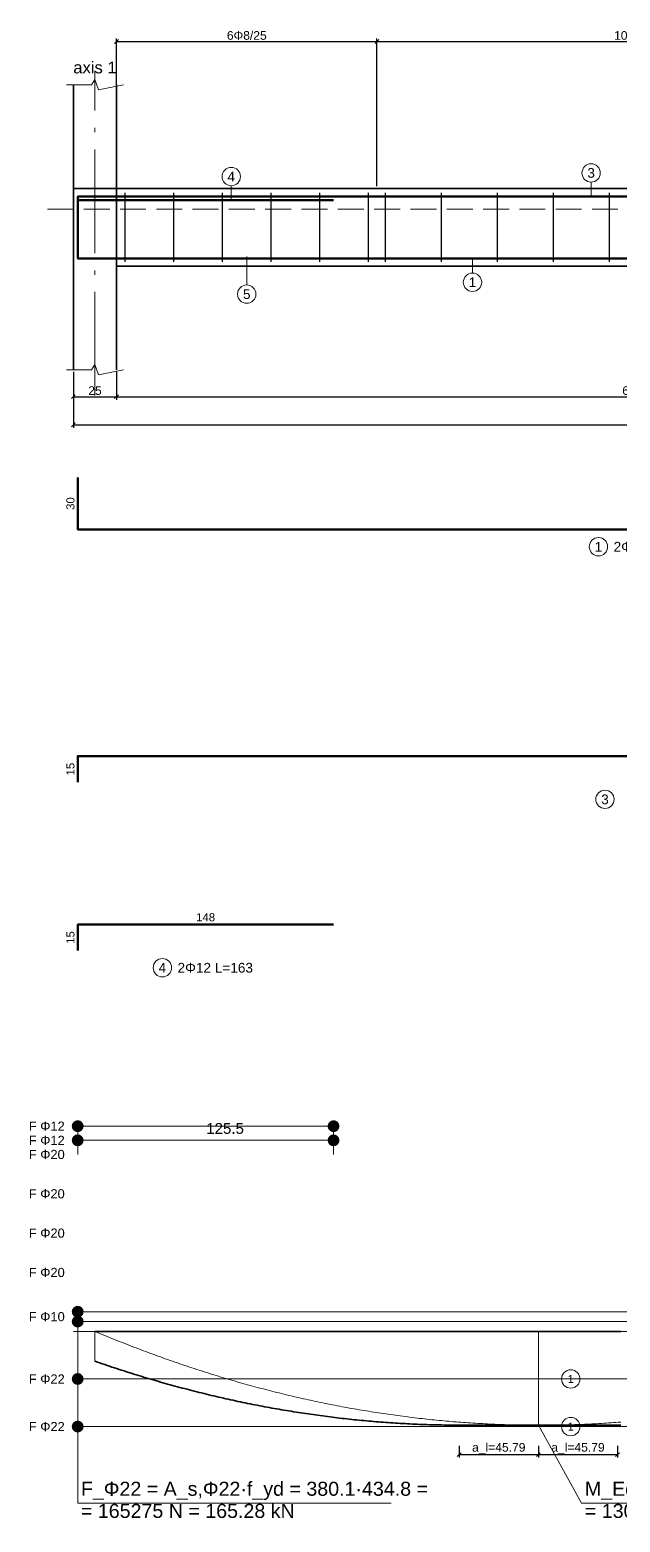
# Model space of a CAD drawing. Header units: millimetres. Extents: x -455 to 11942, y -2742 to 3320.
# Drawn here: x 1674 to 2015, y -2313 to -1449 of the extents above; entities that cross this region are included whole.
import ezdxf
from ezdxf.enums import TextEntityAlignment as Align

# ---------------------------------------------------------------- set-up
doc = ezdxf.new("R2010")
doc.units = ezdxf.units.MM
doc.linetypes.add('RC_AXIS', pattern=[82.5, 60, -10, 2.5, -10])
doc.linetypes.add('RC_DASHED', pattern=[21, 15, -6])
for name, color, linetype, lineweight in [('D-AXIS', 2, 'RC_AXIS', 13), ('D-BARS', 1, 'Continuous', 50), ('D-CONCRETE', 7, 'Continuous', 35), ('D-DIM', 3, 'Continuous', 18), ('D-HIDDEN', 8, 'RC_DASHED', 13), ('D-LINKS', 5, 'Continuous', 25), ('D-TEXT', 7, 'Continuous', 18)]:
    doc.layers.add(name, color=color, linetype=linetype, lineweight=lineweight)
doc.styles.add('RC_TEXT', font='arial.ttf')
doc.dimstyles.new('RC_D25', dxfattribs={"dimtxt": 5, "dimasz": 2.25, "dimexe": 1.75, "dimexo": 1.25, "dimgap": 1, "dimtad": 1, "dimdec": 1, "dimdsep": 46, "dimtxsty": 'RC_TEXT', "dimblk": 'OBLIQUE', "dimcen": 2.5, "dimclrd": 3, "dimclre": 3, "dimclrt": 3, "dimazin": 3, "dimtfac": 1, "dimtmove": 2, "dimatfit": 3})

# ---------------------------------------------------------------- blocks, each defined once
blk = doc.blocks.new('_Oblique')
at = {"color": 0, "linetype": 'ByBlock', "lineweight": -2}
blk.add_line((-0.5, -0.5), (0.5, 0.5), dxfattribs=at)

msp = doc.modelspace()

# ---------------------------------------------------------------- hatches: boundary and pattern name
at = {"layer": 'D-TEXT'}
h = msp.add_hatch(color=7, dxfattribs=at)
h.dxf.hatch_style = 1
edge = h.paths.add_edge_path()
edge.add_arc((1701.42, -2084), 3.44, 0, 360)
h = msp.add_hatch(color=7, dxfattribs=at)
h.dxf.hatch_style = 1
edge = h.paths.add_edge_path()
edge.add_arc((1849.42, -2084), 3.44, 0, 360)
h = msp.add_hatch(color=7, dxfattribs=at)
h.dxf.hatch_style = 1
edge = h.paths.add_edge_path()
edge.add_arc((1701.42, -2092.2), 3.44, 0, 360)
h = msp.add_hatch(color=7, dxfattribs=at)
h.dxf.hatch_style = 1
edge = h.paths.add_edge_path()
edge.add_arc((1849.42, -2092.2), 3.44, 0, 360)
h = msp.add_hatch(color=7, dxfattribs=at)
h.dxf.hatch_style = 1
edge = h.paths.add_edge_path()
edge.add_arc((1701.42, -2191.45), 3.44, 0, 360)
h = msp.add_hatch(color=7, dxfattribs=at)
h.dxf.hatch_style = 1
edge = h.paths.add_edge_path()
edge.add_arc((1701.42, -2197.14), 3.44, 0, 360)
h = msp.add_hatch(color=7, dxfattribs=at)
h.dxf.hatch_style = 1
edge = h.paths.add_edge_path()
edge.add_arc((1701.42, -2230.38), 3.44, 0, 360)
h = msp.add_hatch(color=7, dxfattribs=at)
h.dxf.hatch_style = 1
edge = h.paths.add_edge_path()
edge.add_arc((1701.42, -2257.93), 3.44, 0, 360)

# ---------------------------------------------------------------- linework, layer by layer
at = {"layer": 'D-AXIS'}
msp.add_line((1711.42, -1661.02), (1711.42, -1473.02), dxfattribs=at)
at = {"layer": 'D-BARS'}
for points in [[(1701.42, -1560.82), (1701.42, -1545.82), (2361.42, -1545.82)], [(1701.42, -1562.92), (1701.42, -1547.92), (1849.42, -1547.92)], [(1701.42, -1551.62), (1701.42, -1581.62), (2353.92, -1581.62)], [(1701.42, -1708.52), (1701.42, -1738.52), (2353.92, -1738.52)], [(1701.42, -1884.77), (1701.42, -1869.77), (2361.42, -1869.77)], [(1701.42, -1982.27), (1701.42, -1967.27), (1849.42, -1967.27)]]:
    msp.add_lwpolyline(points, dxfattribs=at)
at = {"layer": 'D-CONCRETE'}
for p, q in [((1698.92, -1646.02), (1698.92, -1481.02)), ((1723.92, -1646.02), (1723.92, -1481.02)), ((1698.92, -1541.02), (2983.92, -1541.02)), ((1723.92, -1586.02), (2326.42, -1586.02))]:
    msp.add_line(p, q, dxfattribs=at)
for points in [[(1711.42, -2202.83), (1712.82, -2202.83), (1714.22, -2202.83), (1715.62, -2202.83), (1717.02, -2202.83), (1718.42, -2202.83), (1719.83, -2202.83), (1721.23, -2202.83), (1722.63, -2202.83), (1724.03, -2202.83), (1725.43, -2202.83), (1726.83, -2202.83), (1728.24, -2202.83), (1729.64, -2202.83), (1731.04, -2202.83), (1732.44, -2202.83), (1733.84, -2202.83), (1735.24, -2202.83), (1736.64, -2202.83), (1738.05, -2202.83), (1739.45, -2202.83), (1740.85, -2202.83), (1742.25, -2202.83), (1743.65, -2202.83), (1745.05, -2202.83), (1746.46, -2202.83), (1747.86, -2202.83), (1749.26, -2202.83), (1750.66, -2202.83), (1752.06, -2202.83), (1753.46, -2202.83), (1754.86, -2202.83), (1756.27, -2202.83), (1757.67, -2202.83), (1759.07, -2202.83), (1760.47, -2202.83), (1761.87, -2202.83), (1763.27, -2202.83), (1764.68, -2202.83), (1766.08, -2202.83), (1767.48, -2202.83), (1768.88, -2202.83), (1770.28, -2202.83), (1771.68, -2202.83), (1773.09, -2202.83), (1774.49, -2202.83), (1775.89, -2202.83), (1777.29, -2202.83), (1778.69, -2202.83), (1780.09, -2202.83), (1781.49, -2202.83), (1782.9, -2202.83), (1784.3, -2202.83), (1785.7, -2202.83), (1787.1, -2202.83), (1788.5, -2202.83), (1789.9, -2202.83), (1791.31, -2202.83), (1792.71, -2202.83), (1794.11, -2202.83), (1795.51, -2202.83), (1796.91, -2202.83), (1798.31, -2202.83), (1799.71, -2202.83), (1801.12, -2202.83), (1802.52, -2202.83), (1803.92, -2202.83), (1805.32, -2202.83), (1806.72, -2202.83), (1808.12, -2202.83), (1809.53, -2202.83), (1810.93, -2202.83), (1812.33, -2202.83), (1813.73, -2202.83), (1815.13, -2202.83), (1816.53, -2202.83), (1817.93, -2202.83), (1819.34, -2202.83), (1820.74, -2202.83), (1822.14, -2202.83), (1823.54, -2202.83), (1824.94, -2202.83), (1826.34, -2202.83), (1827.75, -2202.83), (1829.15, -2202.83), (1830.55, -2202.83), (1831.95, -2202.83), (1833.35, -2202.83), (1834.75, -2202.83), (1836.16, -2202.83), (1837.56, -2202.83), (1838.96, -2202.83), (1840.36, -2202.83), (1841.76, -2202.83), (1843.16, -2202.83), (1844.56, -2202.83), (1845.97, -2202.83), (1847.37, -2202.83), (1848.77, -2202.83), (1850.17, -2202.83), (1851.57, -2202.83), (1852.97, -2202.83), (1854.38, -2202.83), (1855.78, -2202.83), (1857.18, -2202.83), (1858.58, -2202.83), (1859.98, -2202.83), (1861.38, -2202.83), (1862.78, -2202.83), (1864.19, -2202.83), (1865.59, -2202.83), (1866.99, -2202.83), (1868.39, -2202.83), (1869.79, -2202.83), (1871.19, -2202.83), (1872.6, -2202.83), (1874, -2202.83), (1875.4, -2202.83), (1876.8, -2202.83), (1878.2, -2202.83), (1879.6, -2202.83), (1881, -2202.83), (1882.41, -2202.83), (1883.81, -2202.83), (1885.21, -2202.83), (1886.61, -2202.83), (1888.01, -2202.83), (1889.41, -2202.83), (1890.82, -2202.83), (1892.22, -2202.83), (1893.62, -2202.83), (1895.02, -2202.83), (1896.42, -2202.83), (1897.82, -2202.83), (1899.23, -2202.83), (1900.63, -2202.83), (1902.03, -2202.83), (1903.43, -2202.83), (1904.83, -2202.83), (1906.23, -2202.83), (1907.63, -2202.83), (1909.04, -2202.83), (1910.44, -2202.83), (1911.84, -2202.83), (1913.24, -2202.83), (1914.64, -2202.83), (1916.04, -2202.83), (1917.45, -2202.83), (1918.85, -2202.83), (1920.25, -2202.83), (1921.65, -2202.83), (1923.05, -2202.83), (1924.45, -2202.83), (1925.85, -2202.83), (1927.26, -2202.83), (1928.66, -2202.83), (1930.06, -2202.83), (1931.46, -2202.83), (1932.86, -2202.83), (1934.26, -2202.83), (1935.67, -2202.83), (1937.07, -2202.83), (1938.47, -2202.83), (1939.87, -2202.83), (1941.27, -2202.83), (1942.67, -2202.83), (1944.08, -2202.83), (1945.48, -2202.83), (1946.88, -2202.83), (1948.28, -2202.83), (1949.68, -2202.83), (1951.08, -2202.83), (1952.48, -2202.83), (1953.89, -2202.83), (1955.29, -2202.83), (1956.69, -2202.83), (1958.09, -2202.83), (1959.49, -2202.83), (1960.89, -2202.83), (1962.3, -2202.83), (1963.7, -2202.83), (1965.1, -2202.83), (1966.5, -2202.83), (1967.9, -2202.83), (1969.3, -2202.83), (1970.7, -2202.83), (1972.11, -2202.83), (1973.51, -2202.83), (1974.91, -2202.83), (1976.31, -2202.83), (1977.71, -2202.83), (1979.11, -2202.83), (1980.52, -2202.83), (1981.92, -2202.83), (1983.32, -2202.83), (1984.72, -2202.83), (1986.12, -2202.83), (1987.52, -2202.83), (1988.92, -2202.83), (1990.33, -2202.83), (1991.73, -2202.83), (1993.13, -2202.83), (1994.53, -2202.83), (1995.93, -2202.83), (1997.33, -2202.83), (1998.74, -2202.83), (2000.14, -2202.83), (2001.54, -2202.83), (2002.94, -2202.83), (2004.34, -2202.83), (2005.74, -2202.83), (2007.15, -2202.83), (2008.55, -2202.83), (2009.95, -2202.83), (2011.35, -2202.83), (2012.75, -2202.83), (2014.15, -2202.83), (2015.55, -2202.83)], [(1711.42, -2220.11), (1712.82, -2220.6), (1714.22, -2221.09), (1715.62, -2221.57), (1717.02, -2222.04), (1718.42, -2222.52), (1719.83, -2222.99), (1721.23, -2223.46), (1722.63, -2223.92), (1724.03, -2224.38), (1725.43, -2224.84), (1726.83, -2225.29), (1728.24, -2225.74), (1729.64, -2226.2), (1731.04, -2226.64), (1732.44, -2227.08), (1733.84, -2227.52), (1735.24, -2227.95), (1736.64, -2228.39), (1738.05, -2228.82), (1739.45, -2229.24), (1740.85, -2229.66), (1742.25, -2230.08), (1743.65, -2230.5), (1745.05, -2230.91), (1746.46, -2231.32), (1747.86, -2231.73), (1749.26, -2232.13), (1750.66, -2232.53), (1752.06, -2232.93), (1753.46, -2233.32), (1754.86, -2233.71), (1756.27, -2234.1), (1757.67, -2234.48), (1759.07, -2234.86), (1760.47, -2235.24), (1761.87, -2235.61), (1763.27, -2235.98), (1764.68, -2236.35), (1766.08, -2236.72), (1767.48, -2237.08), (1768.88, -2237.44), (1770.28, -2237.79), (1771.68, -2238.14), (1773.09, -2238.49), (1774.49, -2238.83), (1775.89, -2239.18), (1777.29, -2239.52), (1778.69, -2239.85), (1780.09, -2240.18), (1781.49, -2240.51), (1782.9, -2240.84), (1784.3, -2241.16), (1785.7, -2241.48), (1787.1, -2241.8), (1788.5, -2242.11), (1789.9, -2242.42), (1791.31, -2242.72), (1792.71, -2243.03), (1794.11, -2243.33), (1795.51, -2243.63), (1796.91, -2243.92), (1798.31, -2244.21), (1799.71, -2244.5), (1801.12, -2244.78), (1802.52, -2245.06), (1803.92, -2245.34), (1805.32, -2245.61), (1806.72, -2245.88), (1808.12, -2246.15), (1809.53, -2246.42), (1810.93, -2246.68), (1812.33, -2246.94), (1813.73, -2247.19), (1815.13, -2247.44), (1816.53, -2247.69), (1817.93, -2247.93), (1819.34, -2248.18), (1820.74, -2248.42), (1822.14, -2248.65), (1823.54, -2248.88), (1824.94, -2249.11), (1826.34, -2249.34), (1827.75, -2249.56), (1829.15, -2249.78), (1830.55, -2250), (1831.95, -2250.21), (1833.35, -2250.42), (1834.75, -2250.63), (1836.16, -2250.83), (1837.56, -2251.03), (1838.96, -2251.23), (1840.36, -2251.42), (1841.76, -2251.61), (1843.16, -2251.8), (1844.56, -2251.98), (1845.97, -2252.16), (1847.37, -2252.34), (1848.77, -2252.51), (1850.17, -2252.69), (1851.57, -2252.86), (1852.97, -2253.02), (1854.38, -2253.18), (1855.78, -2253.34), (1857.18, -2253.49), (1858.58, -2253.64), (1859.98, -2253.79), (1861.38, -2253.94), (1862.78, -2254.08), (1864.19, -2254.22), (1865.59, -2254.35), (1866.99, -2254.49), (1868.39, -2254.62), (1869.79, -2254.74), (1871.19, -2254.87), (1872.6, -2254.98), (1874, -2255.1), (1875.4, -2255.22), (1876.8, -2255.32), (1878.2, -2255.43), (1879.6, -2255.54), (1881, -2255.63), (1882.41, -2255.73), (1883.81, -2255.83), (1885.21, -2255.91), (1886.61, -2256), (1888.01, -2256.09), (1889.41, -2256.17), (1890.82, -2256.25), (1892.22, -2256.32), (1893.62, -2256.39), (1895.02, -2256.46), (1896.42, -2256.52), (1897.82, -2256.59), (1899.23, -2256.64), (1900.63, -2256.7), (1902.03, -2256.75), (1903.43, -2256.8), (1904.83, -2256.84), (1906.23, -2256.89), (1907.63, -2256.93), (1909.04, -2256.96), (1910.44, -2257), (1911.84, -2257.02), (1913.24, -2257.05), (1914.64, -2257.07), (1916.04, -2257.09), (1917.45, -2257.11), (1918.85, -2257.12), (1920.25, -2257.13), (1921.65, -2257.14), (1923.05, -2257.14), (1924.45, -2257.14), (1925.85, -2257.14), (1927.26, -2257.14), (1928.66, -2257.14), (1930.06, -2257.14), (1931.46, -2257.14), (1932.86, -2257.14), (1934.26, -2257.14), (1935.67, -2257.14), (1937.07, -2257.14), (1938.47, -2257.14), (1939.87, -2257.14), (1941.27, -2257.14), (1942.67, -2257.14), (1944.08, -2257.14), (1945.48, -2257.14), (1946.88, -2257.14), (1948.28, -2257.14), (1949.68, -2257.14), (1951.08, -2257.14), (1952.48, -2257.14), (1953.89, -2257.14), (1955.29, -2257.14), (1956.69, -2257.14), (1958.09, -2257.14), (1959.49, -2257.14), (1960.89, -2257.14), (1962.3, -2257.14), (1963.7, -2257.14), (1965.1, -2257.14), (1966.5, -2257.14), (1967.9, -2257.14), (1969.3, -2257.14), (1970.7, -2257.14), (1972.11, -2257.14), (1973.51, -2257.14), (1974.91, -2257.14), (1976.31, -2257.14), (1977.71, -2257.14), (1979.11, -2257.14), (1980.52, -2257.14), (1981.92, -2257.14), (1983.32, -2257.14), (1984.72, -2257.14), (1986.12, -2257.14), (1987.52, -2257.14), (1988.92, -2257.14), (1990.33, -2257.14), (1991.73, -2257.14), (1993.13, -2257.14), (1994.53, -2257.14), (1995.93, -2257.14), (1997.33, -2257.14), (1998.74, -2257.14), (2000.14, -2257.14), (2001.54, -2257.14), (2002.94, -2257.14), (2004.34, -2257.14), (2005.74, -2257.14), (2007.15, -2257.14), (2008.55, -2257.14), (2009.95, -2257.14), (2011.35, -2257.14), (2012.75, -2257.14), (2014.15, -2257.14), (2015.55, -2257.14)]]:
    msp.add_lwpolyline(points, dxfattribs=at)
at = {"layer": 'D-HIDDEN'}
for p, q in [((1683.92, -1553.02), (2998.92, -1553.02)), ((1698.92, -2230.38), (1701.42, -2230.38)), ((1698.92, -2257.93), (1701.42, -2257.93))]:
    msp.add_line(p, q, dxfattribs=at)
for points in [[(1694.92, -1481.02), (1709.42, -1481.02), (1711.42, -1478.02), (1713.42, -1484.02), (1727.92, -1481.02)], [(1694.92, -1646.02), (1709.42, -1646.02), (1711.42, -1643.02), (1713.42, -1649.02), (1727.92, -1646.02)]]:
    msp.add_lwpolyline(points, dxfattribs=at)
at = {"layer": 'D-LINKS'}
for p, q in [((1728.92, -1583.52), (1728.92, -1543.52)), ((1757.04, -1583.52), (1757.04, -1543.52)), ((1785.17, -1583.52), (1785.17, -1543.52)), ((1813.29, -1583.52), (1813.29, -1543.52)), ((1841.42, -1583.52), (1841.42, -1543.52)), ((1869.54, -1583.52), (1869.54, -1543.52)), ((1879.54, -1583.52), (1879.54, -1543.52)), ((1911.9, -1583.52), (1911.9, -1543.52)), ((1944.26, -1583.52), (1944.26, -1543.52)), ((1976.62, -1583.52), (1976.62, -1543.52)), ((2008.99, -1583.52), (2008.99, -1543.52))]:
    msp.add_line(p, q, dxfattribs=at)
at = {"layer": 'D-TEXT'}
for p, q in [((1998.42, -1537.38), (1998.42, -1545.82)), ((1790.22, -1539.48), (1790.22, -1547.92)), ((1799.23, -1596.95), (1799.23, -1580.52)), ((1929.79, -1590.05), (1929.79, -1581.62)), ((1701.42, -2084), (1849.42, -2084)), ((1701.42, -2100.39), (1701.42, -2084)), ((1849.42, -2100.39), (1849.42, -2084)), ((1701.42, -2092.2), (1849.42, -2092.2)), ((1723.92, -2092.2), (1849.42, -2092.2)), ((1701.42, -2191.45), (2981.42, -2191.45)), ((1701.42, -2202.83), (1701.42, -2191.45)), ((1698.92, -2202.83), (2983.92, -2202.83)), ((1701.42, -2197.14), (2981.42, -2197.14)), ((1701.42, -2202.83), (1701.42, -2257.93)), ((1711.42, -2202.83), (1711.42, -2220.11)), ((1967.9, -2202.83), (1967.9, -2257.14)), ((1701.42, -2230.38), (2981.42, -2230.38)), ((1701.42, -2230.38), (1701.42, -2302.3)), ((1701.42, -2257.93), (2981.42, -2257.93)), ((1701.42, -2302.3), (1882.77, -2302.3))]:
    msp.add_line(p, q, dxfattribs=at)
for points in [[(1711.42, -2202.83), (1712.82, -2203.42), (1714.22, -2204.01), (1715.62, -2204.59), (1717.02, -2205.17), (1718.42, -2205.75), (1719.83, -2206.33), (1721.23, -2206.89), (1722.63, -2207.46), (1724.03, -2208.03), (1725.43, -2208.59), (1726.83, -2209.15), (1728.24, -2209.7), (1729.64, -2210.25), (1731.04, -2210.8), (1732.44, -2211.34), (1733.84, -2211.89), (1735.24, -2212.43), (1736.64, -2212.96), (1738.05, -2213.49), (1739.45, -2214.02), (1740.85, -2214.55), (1742.25, -2215.07), (1743.65, -2215.59), (1745.05, -2216.1), (1746.46, -2216.62), (1747.86, -2217.13), (1749.26, -2217.63), (1750.66, -2218.14), (1752.06, -2218.63), (1753.46, -2219.13), (1754.86, -2219.63), (1756.27, -2220.11), (1757.67, -2220.6), (1759.07, -2221.09), (1760.47, -2221.57), (1761.87, -2222.04), (1763.27, -2222.52), (1764.68, -2222.99), (1766.08, -2223.46), (1767.48, -2223.92), (1768.88, -2224.38), (1770.28, -2224.84), (1771.68, -2225.29), (1773.09, -2225.74), (1774.49, -2226.2), (1775.89, -2226.64), (1777.29, -2227.08), (1778.69, -2227.52), (1780.09, -2227.95), (1781.49, -2228.39), (1782.9, -2228.82), (1784.3, -2229.24), (1785.7, -2229.66), (1787.1, -2230.08), (1788.5, -2230.5), (1789.9, -2230.91), (1791.31, -2231.32), (1792.71, -2231.73), (1794.11, -2232.13), (1795.51, -2232.53), (1796.91, -2232.93), (1798.31, -2233.32), (1799.71, -2233.71), (1801.12, -2234.1), (1802.52, -2234.48), (1803.92, -2234.86), (1805.32, -2235.24), (1806.72, -2235.61), (1808.12, -2235.98), (1809.53, -2236.35), (1810.93, -2236.72), (1812.33, -2237.08), (1813.73, -2237.44), (1815.13, -2237.79), (1816.53, -2238.14), (1817.93, -2238.49), (1819.34, -2238.83), (1820.74, -2239.18), (1822.14, -2239.52), (1823.54, -2239.85), (1824.94, -2240.18), (1826.34, -2240.51), (1827.75, -2240.84), (1829.15, -2241.16), (1830.55, -2241.48), (1831.95, -2241.8), (1833.35, -2242.11), (1834.75, -2242.42), (1836.16, -2242.72), (1837.56, -2243.03), (1838.96, -2243.33), (1840.36, -2243.63), (1841.76, -2243.92), (1843.16, -2244.21), (1844.56, -2244.5), (1845.97, -2244.78), (1847.37, -2245.06), (1848.77, -2245.34), (1850.17, -2245.61), (1851.57, -2245.88), (1852.97, -2246.15), (1854.38, -2246.42), (1855.78, -2246.68), (1857.18, -2246.94), (1858.58, -2247.19), (1859.98, -2247.44), (1861.38, -2247.69), (1862.78, -2247.93), (1864.19, -2248.18), (1865.59, -2248.42), (1866.99, -2248.65), (1868.39, -2248.88), (1869.79, -2249.11), (1871.19, -2249.34), (1872.6, -2249.56), (1874, -2249.78), (1875.4, -2250), (1876.8, -2250.21), (1878.2, -2250.42), (1879.6, -2250.63), (1881, -2250.83), (1882.41, -2251.03), (1883.81, -2251.23), (1885.21, -2251.42), (1886.61, -2251.61), (1888.01, -2251.8), (1889.41, -2251.98), (1890.82, -2252.16), (1892.22, -2252.34), (1893.62, -2252.51), (1895.02, -2252.69), (1896.42, -2252.86), (1897.82, -2253.02), (1899.23, -2253.18), (1900.63, -2253.34), (1902.03, -2253.49), (1903.43, -2253.64), (1904.83, -2253.79), (1906.23, -2253.94), (1907.63, -2254.08), (1909.04, -2254.22), (1910.44, -2254.35), (1911.84, -2254.49), (1913.24, -2254.62), (1914.64, -2254.74), (1916.04, -2254.87), (1917.45, -2254.98), (1918.85, -2255.1), (1920.25, -2255.22), (1921.65, -2255.32), (1923.05, -2255.43), (1924.45, -2255.54), (1925.85, -2255.63), (1927.26, -2255.73), (1928.66, -2255.83), (1930.06, -2255.91), (1931.46, -2256), (1932.86, -2256.09), (1934.26, -2256.17), (1935.67, -2256.25), (1937.07, -2256.32), (1938.47, -2256.39), (1939.87, -2256.46), (1941.27, -2256.52), (1942.67, -2256.59), (1944.08, -2256.64), (1945.48, -2256.7), (1946.88, -2256.75), (1948.28, -2256.8), (1949.68, -2256.84), (1951.08, -2256.89), (1952.48, -2256.93), (1953.89, -2256.96), (1955.29, -2257), (1956.69, -2257.02), (1958.09, -2257.05), (1959.49, -2257.07), (1960.89, -2257.09), (1962.3, -2257.11), (1963.7, -2257.12), (1965.1, -2257.13), (1966.5, -2257.14), (1967.9, -2257.14), (1969.3, -2257.14), (1970.7, -2257.14), (1972.11, -2257.13), (1973.51, -2257.12), (1974.91, -2257.11), (1976.31, -2257.09), (1977.71, -2257.08), (1979.11, -2257.06), (1980.52, -2257.03), (1981.92, -2257), (1983.32, -2256.97), (1984.72, -2256.93), (1986.12, -2256.89), (1987.52, -2256.85), (1988.92, -2256.81), (1990.33, -2256.76), (1991.73, -2256.71), (1993.13, -2256.65), (1994.53, -2256.6), (1995.93, -2256.53), (1997.33, -2256.47), (1998.74, -2256.41), (2000.14, -2256.33), (2001.54, -2256.26), (2002.94, -2256.18), (2004.34, -2256.1), (2005.74, -2256.02), (2007.15, -2255.93), (2008.55, -2255.84), (2009.95, -2255.75), (2011.35, -2255.65), (2012.75, -2255.55), (2014.15, -2255.45), (2015.55, -2255.34)], [(1711.42, -2202.83), (1712.82, -2202.83), (1714.22, -2202.83), (1715.62, -2202.83), (1717.02, -2202.83), (1718.42, -2202.83), (1719.83, -2202.83), (1721.23, -2202.83), (1722.63, -2202.83), (1724.03, -2202.83), (1725.43, -2202.83), (1726.83, -2202.83), (1728.24, -2202.83), (1729.64, -2202.83), (1731.04, -2202.83), (1732.44, -2202.83), (1733.84, -2202.83), (1735.24, -2202.83), (1736.64, -2202.83), (1738.05, -2202.83), (1739.45, -2202.83), (1740.85, -2202.83), (1742.25, -2202.83), (1743.65, -2202.83), (1745.05, -2202.83), (1746.46, -2202.83), (1747.86, -2202.83), (1749.26, -2202.83), (1750.66, -2202.83), (1752.06, -2202.83), (1753.46, -2202.83), (1754.86, -2202.83), (1756.27, -2202.83), (1757.67, -2202.83), (1759.07, -2202.83), (1760.47, -2202.83), (1761.87, -2202.83), (1763.27, -2202.83), (1764.68, -2202.83), (1766.08, -2202.83), (1767.48, -2202.83), (1768.88, -2202.83), (1770.28, -2202.83), (1771.68, -2202.83), (1773.09, -2202.83), (1774.49, -2202.83), (1775.89, -2202.83), (1777.29, -2202.83), (1778.69, -2202.83), (1780.09, -2202.83), (1781.49, -2202.83), (1782.9, -2202.83), (1784.3, -2202.83), (1785.7, -2202.83), (1787.1, -2202.83), (1788.5, -2202.83), (1789.9, -2202.83), (1791.31, -2202.83), (1792.71, -2202.83), (1794.11, -2202.83), (1795.51, -2202.83), (1796.91, -2202.83), (1798.31, -2202.83), (1799.71, -2202.83), (1801.12, -2202.83), (1802.52, -2202.83), (1803.92, -2202.83), (1805.32, -2202.83), (1806.72, -2202.83), (1808.12, -2202.83), (1809.53, -2202.83), (1810.93, -2202.83), (1812.33, -2202.83), (1813.73, -2202.83), (1815.13, -2202.83), (1816.53, -2202.83), (1817.93, -2202.83), (1819.34, -2202.83), (1820.74, -2202.83), (1822.14, -2202.83), (1823.54, -2202.83), (1824.94, -2202.83), (1826.34, -2202.83), (1827.75, -2202.83), (1829.15, -2202.83), (1830.55, -2202.83), (1831.95, -2202.83), (1833.35, -2202.83), (1834.75, -2202.83), (1836.16, -2202.83), (1837.56, -2202.83), (1838.96, -2202.83), (1840.36, -2202.83), (1841.76, -2202.83), (1843.16, -2202.83), (1844.56, -2202.83), (1845.97, -2202.83), (1847.37, -2202.83), (1848.77, -2202.83), (1850.17, -2202.83), (1851.57, -2202.83), (1852.97, -2202.83), (1854.38, -2202.83), (1855.78, -2202.83), (1857.18, -2202.83), (1858.58, -2202.83), (1859.98, -2202.83), (1861.38, -2202.83), (1862.78, -2202.83), (1864.19, -2202.83), (1865.59, -2202.83), (1866.99, -2202.83), (1868.39, -2202.83), (1869.79, -2202.83), (1871.19, -2202.83), (1872.6, -2202.83), (1874, -2202.83), (1875.4, -2202.83), (1876.8, -2202.83), (1878.2, -2202.83), (1879.6, -2202.83), (1881, -2202.83), (1882.41, -2202.83), (1883.81, -2202.83), (1885.21, -2202.83), (1886.61, -2202.83), (1888.01, -2202.83), (1889.41, -2202.83), (1890.82, -2202.83), (1892.22, -2202.83), (1893.62, -2202.83), (1895.02, -2202.83), (1896.42, -2202.83), (1897.82, -2202.83), (1899.23, -2202.83), (1900.63, -2202.83), (1902.03, -2202.83), (1903.43, -2202.83), (1904.83, -2202.83), (1906.23, -2202.83), (1907.63, -2202.83), (1909.04, -2202.83), (1910.44, -2202.83), (1911.84, -2202.83), (1913.24, -2202.83), (1914.64, -2202.83), (1916.04, -2202.83), (1917.45, -2202.83), (1918.85, -2202.83), (1920.25, -2202.83), (1921.65, -2202.83), (1923.05, -2202.83), (1924.45, -2202.83), (1925.85, -2202.83), (1927.26, -2202.83), (1928.66, -2202.83), (1930.06, -2202.83), (1931.46, -2202.83), (1932.86, -2202.83), (1934.26, -2202.83), (1935.67, -2202.83), (1937.07, -2202.83), (1938.47, -2202.83), (1939.87, -2202.83), (1941.27, -2202.83), (1942.67, -2202.83), (1944.08, -2202.83), (1945.48, -2202.83), (1946.88, -2202.83), (1948.28, -2202.83), (1949.68, -2202.83), (1951.08, -2202.83), (1952.48, -2202.83), (1953.89, -2202.83), (1955.29, -2202.83), (1956.69, -2202.83), (1958.09, -2202.83), (1959.49, -2202.83), (1960.89, -2202.83), (1962.3, -2202.83), (1963.7, -2202.83), (1965.1, -2202.83), (1966.5, -2202.83), (1967.9, -2202.83), (1969.3, -2202.83), (1970.7, -2202.83), (1972.11, -2202.83), (1973.51, -2202.83), (1974.91, -2202.83), (1976.31, -2202.83), (1977.71, -2202.83), (1979.11, -2202.83), (1980.52, -2202.83), (1981.92, -2202.83), (1983.32, -2202.83), (1984.72, -2202.83), (1986.12, -2202.83), (1987.52, -2202.83), (1988.92, -2202.83), (1990.33, -2202.83), (1991.73, -2202.83), (1993.13, -2202.83), (1994.53, -2202.83), (1995.93, -2202.83), (1997.33, -2202.83), (1998.74, -2202.83), (2000.14, -2202.83), (2001.54, -2202.83), (2002.94, -2202.83), (2004.34, -2202.83), (2005.74, -2202.83), (2007.15, -2202.83), (2008.55, -2202.83), (2009.95, -2202.83), (2011.35, -2202.83), (2012.75, -2202.83), (2014.15, -2202.83), (2015.55, -2202.83)], [(1967.9, -2257.14), (1992.9, -2302.3), (2164.18, -2302.3)]]:
    msp.add_lwpolyline(points, dxfattribs=at)
for centre in [(1790.22, -1534.17), (1998.42, -1532.07), (1799.23, -1602.27), (1929.79, -1595.37), (2002.67, -1748.52), (2006.42, -1894.77), (1750.42, -1992.27), (1986.65, -2230.38), (1986.65, -2257.93)]:
    msp.add_circle(centre, 5.31, dxfattribs=at)

# ---------------------------------------------------------------- texts
at = {"layer": 'D-TEXT', "style": 'RC_TEXT'}
for s, height, p in [('axis 1', 6.875, (1711.42, -1471.02)), ('3', 5.62, (1998.42, -1532.07)), ('4', 5.62, (1790.22, -1534.17)), ('1', 5.62, (1929.79, -1595.37)), ('5', 5.62, (1799.23, -1602.27)), ('1', 5.62, (2002.67, -1748.52)), ('3', 5.62, (2006.42, -1894.77)), ('148', 4.688, (1775.42, -1963.05)), ('4', 5.62, (1750.42, -1992.27)), ('125.5', 6.25, (1786.67, -2085.32)), ('1', 4.68, (1986.65, -2230.38)), ('1', 4.68, (1986.65, -2257.93))]:
    msp.add_text(s, height=height, dxfattribs=at).set_placement(p, align=Align.MIDDLE_CENTER)
for s, rotation, p in [('30', -270, (1697.2, -1723.52)), ('15', 90, (1697.2, -1877.27)), ('15', 90, (1697.2, -1974.77))]:
    msp.add_text(s, height=4.688, rotation=rotation, dxfattribs=at).set_placement(p, align=Align.MIDDLE_CENTER)
for s, p in [('2Φ22 L=682', (2011.42, -1748.52)), ('2Φ12 L=163', (1759.17, -1992.27))]:
    msp.add_text(s, height=5.625, dxfattribs=at).set_placement(p, align=Align.MIDDLE_LEFT)
for s, p in [('F Φ12', (1693.92, -2084)), ('F Φ12', (1693.92, -2092.2)), ('F Φ20', (1693.92, -2100.39)), ('F Φ20', (1693.92, -2123.16)), ('F Φ20', (1693.92, -2145.92)), ('F Φ20', (1693.92, -2168.69)), ('F Φ10', (1693.92, -2194.3)), ('F Φ22', (1693.92, -2230.38)), ('F Φ22', (1693.92, -2257.93))]:
    msp.add_text(s, height=5.312, dxfattribs=at).set_placement(p, align=Align.MIDDLE_RIGHT)
for s, p in [('F_Φ22 = A_s,Φ22·f_yd = 380.1·434.8 =', (1703.29, -2300.43)), ('M_Ed/z = M_Ed/(ζ·d) =', (1994.78, -2300.43)), ('= 165275 N = 165.28 kN', (1703.29, -2313.27)), ('= 130.82/(0.986·0.407) = 325.85 kN', (1994.78, -2313.27))]:
    msp.add_text(s, height=8.125, dxfattribs=at).set_placement(p, align=Align.BOTTOM_LEFT)

# ---------------------------------------------------------------- dimensions: what is measured, and where the dimension line sits
at = {"layer": 'D-DIM'}
for base, p1, p2, text in [((1723.92, -1456.02), (1723.92, -1541.02), (1874.54, -1541.02), '6Φ8/25'), ((1874.54, -1456.02), (1874.54, -1541.02), (2175.79, -1541.02), '10Φ8/30'), ((1922.11, -2274.18), (1922.11, -2267.93), (1967.9, -2267.93), 'a_l=45.79'), ((1967.9, -2274.18), (1967.9, -2267.93), (2013.69, -2267.93), 'a_l=45.79')]:
    msp.add_linear_dim(base=base, p1=p1, p2=p2, text=text, dimstyle='RC_D25', dxfattribs=at).render()
for base, p1, p2 in [((1698.92, -1661.64), (1698.92, -1646.02), (1723.92, -1646.02)), ((1698.92, -1677.89), (1698.92, -1646.02), (2983.92, -1646.02)), ((1723.92, -1661.64), (1723.92, -1646.02), (2326.42, -1646.02))]:
    msp.add_linear_dim(base=base, p1=p1, p2=p2, dimstyle='RC_D25', dxfattribs=at).render()

doc.saveas('drawing.dxf')
